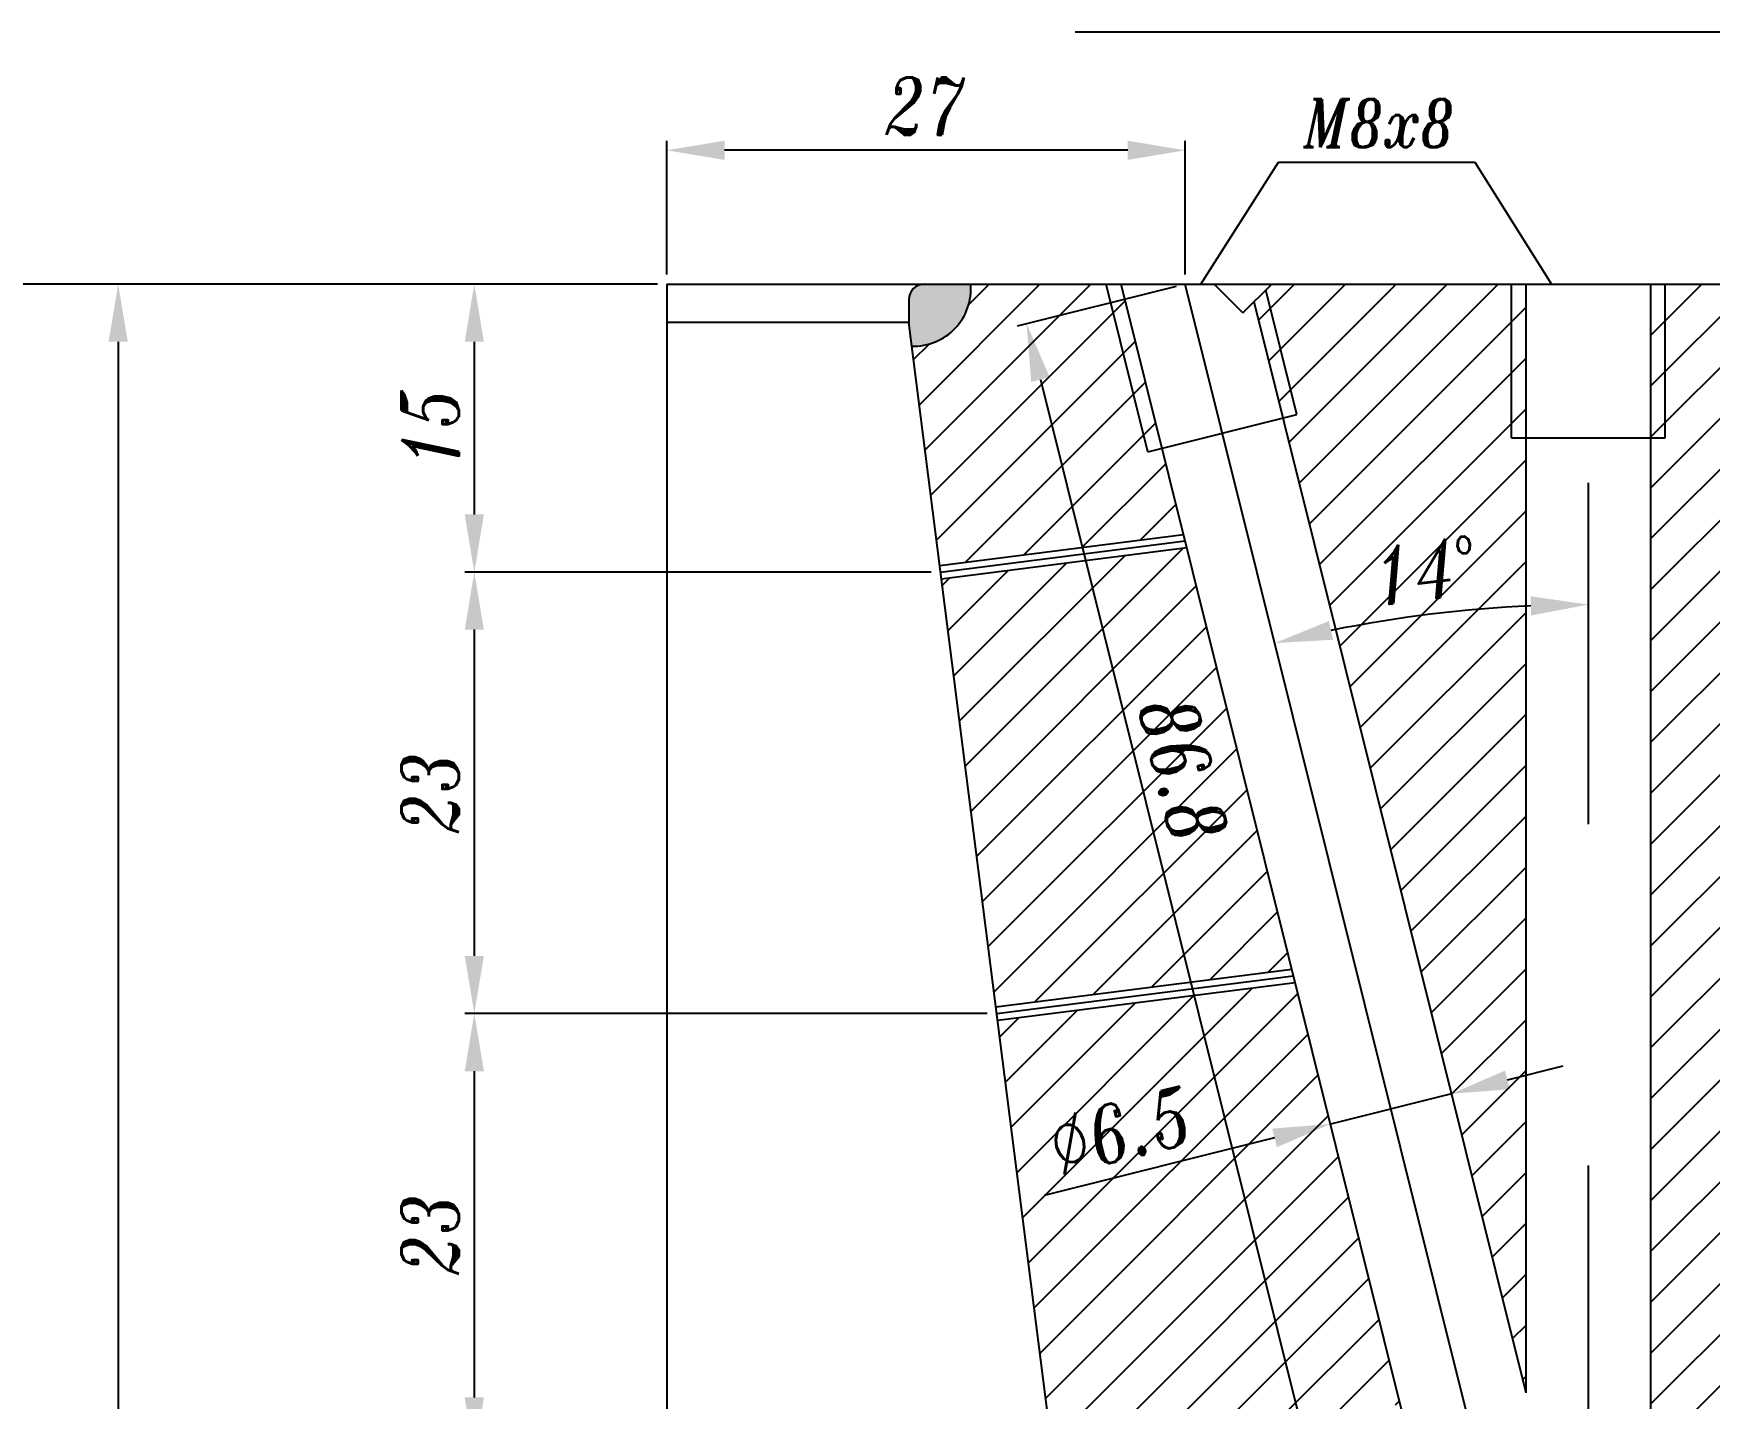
# Model space of a CAD drawing. Extents: x 5 to 829, y 5 to 582.
# Drawn here: x 85.8 to 173.1, y 444.6 to 515.7 of the extents above; entities that cross this region are included whole.
import ezdxf

# ---------------------------------------------------------------- set-up
doc = ezdxf.new("R2010")
doc.units = 0
doc.header["$LTSCALE"] = 7
doc.header["$MEASUREMENT"] = 0
doc.linetypes.add('CENTERX2', pattern=[20.32, 12.7, -2.54, 2.54, -2.54])
doc.layers.get('DEFPOINTS').update_dxf_attribs({"linetype": 'CONTINUOUS', "lineweight": 15})
for name, color, linetype in [('CENTERLINE', 4, 'CENTERX2'), ('DIMENSIONS', 2, 'CONTINUOUS'), ('HATCH', 3, 'CONTINUOUS'), ('TEXT', 2, 'CONTINUOUS')]:
    doc.layers.add(name, color=color, linetype=linetype)
doc.layers.add('OUTLINE', color=7, linetype='CONTINUOUS', lineweight=25)
doc.styles.add('ITALICT', font='ITALICT.shx', dxfattribs={"width": 0.8, "height": 3})
doc.dimstyles.get("Standard").update_dxf_attribs({"dimtxt": 3, "dimasz": 3, "dimexe": 0.5, "dimexo": 0.5, "dimgap": 0.8, "dimtad": 1, "dimdsep": 46, "dimtxsty": 'ITALICT', "dimcen": 0.09, "dimazin": 2, "dimtfac": 1, "dimtmove": 0, "dimatfit": 3, "dimfxl": 1, "dimtolj": 1, "dimtzin": 0, "dimarcsym": 0})
pattern_1 = [(45, (39.085, 223.1485), (-1.325825, 1.325825), [])]

# ---------------------------------------------------------------- blocks, each defined once
blk = doc.blocks.new('*D13')
at = {"layer": 'DEFPOINTS', "color": 0}
for p in [(118.811, 502.617), (108.774, 487.617), (133.065, 487.617)]:
    blk.add_point(p, dxfattribs=at)
at = {"layer": 'DIMENSIONS', "color": 0, "lineweight": -2}
for p, q in [((118.311, 502.617), (108.274, 502.617)), ((108.774, 499.617), (108.774, 490.617)), ((132.565, 487.617), (108.274, 487.617))]:
    blk.add_line(p, q, dxfattribs=at)
at = {"layer": 'DIMENSIONS', "color": 0}
for points in [[(109.274, 499.617), (108.274, 499.617), (108.774, 502.617)], [(108.274, 490.617), (109.274, 490.617), (108.774, 487.617)]]:
    blk.add_solid(points, dxfattribs=at)
at = {"layer": 'DIMENSIONS', "color": 0, "insert": (106.474, 495.117), "char_height": 3, "attachment_point": 5, "rotation": 90, "style": 'ITALICT'}
blk.add_mtext('\\A1;15', dxfattribs=at)
blk = doc.blocks.new('*D14')
at = {"layer": 'DEFPOINTS', "color": 0}
for p in [(133.065, 487.617), (108.774, 464.617), (135.993, 464.617)]:
    blk.add_point(p, dxfattribs=at)
at = {"layer": 'DIMENSIONS', "color": 0, "lineweight": -2}
for p, q in [((132.565, 487.617), (108.274, 487.617)), ((108.774, 484.617), (108.774, 467.617)), ((135.493, 464.617), (108.274, 464.617))]:
    blk.add_line(p, q, dxfattribs=at)
at = {"layer": 'DIMENSIONS', "color": 0}
for points in [[(109.274, 484.617), (108.274, 484.617), (108.774, 487.617)], [(108.274, 467.617), (109.274, 467.617), (108.774, 464.617)]]:
    blk.add_solid(points, dxfattribs=at)
at = {"layer": 'DIMENSIONS', "color": 0, "insert": (106.474, 476.117), "char_height": 3, "attachment_point": 5, "rotation": 90, "style": 'ITALICT'}
blk.add_mtext('\\A1;23', dxfattribs=at)
blk = doc.blocks.new('*D15')
at = {"layer": 'DEFPOINTS', "color": 0}
for p in [(135.993, 464.617), (108.774, 441.617), (138.92, 441.617)]:
    blk.add_point(p, dxfattribs=at)
at = {"layer": 'DIMENSIONS', "color": 0, "lineweight": -2}
for p, q in [((135.493, 464.617), (108.274, 464.617)), ((108.774, 461.617), (108.774, 444.617)), ((138.42, 441.617), (108.274, 441.617))]:
    blk.add_line(p, q, dxfattribs=at)
at = {"layer": 'DIMENSIONS', "color": 0}
for points in [[(109.274, 461.617), (108.274, 461.617), (108.774, 464.617)], [(108.274, 444.617), (109.274, 444.617), (108.774, 441.617)]]:
    blk.add_solid(points, dxfattribs=at)
at = {"layer": 'DIMENSIONS', "color": 0, "insert": (106.474, 453.117), "char_height": 3, "attachment_point": 5, "rotation": 90, "style": 'ITALICT'}
blk.add_mtext('\\A1;23', dxfattribs=at)
blk = doc.blocks.new('*D29')
at = {"layer": 'DEFPOINTS', "color": 0}
for p in [(113.774, 502.617), (90.223, 256.017), (118.811, 256.017)]:
    blk.add_point(p, dxfattribs=at)
at = {"layer": 'DIMENSIONS', "color": 0, "lineweight": -2}
for p, q in [((113.274, 502.617), (89.723, 502.617)), ((90.223, 499.617), (90.223, 259.017)), ((118.311, 256.017), (89.723, 256.017))]:
    blk.add_line(p, q, dxfattribs=at)
at = {"layer": 'DIMENSIONS', "color": 0}
for points in [[(90.723, 499.617), (89.723, 499.617), (90.223, 502.617)], [(89.723, 259.017), (90.723, 259.017), (90.223, 256.017)]]:
    blk.add_solid(points, dxfattribs=at)
at = {"layer": 'DIMENSIONS', "color": 0, "insert": (87.923, 379.317), "char_height": 3, "attachment_point": 5, "rotation": 90, "style": 'ITALICT'}
blk.add_mtext('\\A1;246.6{}{\\H0.71x;\\C3;%%p0.05}', dxfattribs=at)
blk = doc.blocks.new('*D43')
at = {"layer": 'DEFPOINTS', "color": 0}
for p in [(90.223, 502.617), (80.616, 225.567), (118.811, 225.567)]:
    blk.add_point(p, dxfattribs=at)
at = {"layer": 'DIMENSIONS', "color": 0, "lineweight": -2}
for p, q in [((89.723, 502.617), (80.116, 502.617)), ((80.616, 499.617), (80.616, 228.567)), ((118.311, 225.567), (80.116, 225.567))]:
    blk.add_line(p, q, dxfattribs=at)
at = {"layer": 'DIMENSIONS', "color": 0}
for points in [[(81.116, 499.617), (80.116, 499.617), (80.616, 502.617)], [(80.116, 228.567), (81.116, 228.567), (80.616, 225.567)]]:
    blk.add_solid(points, dxfattribs=at)
at = {"layer": 'DIMENSIONS', "color": 0, "insert": (77.331, 364.092), "char_height": 3, "attachment_point": 5, "rotation": 90, "style": 'ITALICT'}
blk.add_mtext('\\A1;277.05{}{\\H0.71x;\\C3;\\S+0.08^ -0.07;}', dxfattribs=at)
blk = doc.blocks.new('*D46')
at = {"layer": 'DEFPOINTS', "color": 0}
for p in [(118.811, 515.738), (118.811, 502.617), (183.761, 502.617)]:
    blk.add_point(p, dxfattribs=at)
at = {"layer": 'DIMENSIONS', "color": 0, "lineweight": -2}
for p, q in [((183.761, 503.117), (183.761, 516.238)), ((180.761, 515.738), (140.072, 515.738))]:
    blk.add_line(p, q, dxfattribs=at)
at = {"layer": 'DIMENSIONS', "color": 0}
blk.add_solid([(180.761, 515.238), (180.761, 516.238), (183.761, 515.738)], dxfattribs=at)
at = {"layer": 'DIMENSIONS', "color": 0, "insert": (151.286, 518.038), "char_height": 3, "attachment_point": 5, "style": 'ITALICT'}
blk.add_mtext('\\A1;%%c129.9{}{\\H0.71x;\\C3;%%p0.05}', dxfattribs=at)
blk = doc.blocks.new('*D47')
at = {"layer": 'DEFPOINTS', "color": 0}
for p in [(118.811, 524.576), (118.811, 502.617), (202.811, 499.617)]:
    blk.add_point(p, dxfattribs=at)
at = {"layer": 'TEXT', "color": 0, "lineweight": -2}
for p, q in [((202.811, 500.117), (202.811, 525.076)), ((199.811, 524.576), (155.618, 524.576))]:
    blk.add_line(p, q, dxfattribs=at)
at = {"layer": 'TEXT', "color": 0}
blk.add_solid([(199.811, 524.076), (199.811, 525.076), (202.811, 524.576)], dxfattribs=at)
at = {"layer": 'TEXT', "color": 0, "insert": (160.811, 526.876), "char_height": 3, "attachment_point": 5, "style": 'ITALICT'}
blk.add_mtext('\\A1;%%c168', dxfattribs=at)
blk = doc.blocks.new('*D48')
at = {"layer": 'DEFPOINTS', "color": 0}
for p in [(118.811, 509.589), (118.811, 502.617), (145.811, 502.617)]:
    blk.add_point(p, dxfattribs=at)
at = {"layer": 'DIMENSIONS', "color": 0, "lineweight": -2}
for p, q in [((118.811, 503.117), (118.811, 510.089)), ((145.811, 503.117), (145.811, 510.089)), ((142.811, 509.589), (121.811, 509.589))]:
    blk.add_line(p, q, dxfattribs=at)
at = {"layer": 'DIMENSIONS', "color": 0}
for points in [[(121.811, 510.089), (121.811, 509.089), (118.811, 509.589)], [(142.811, 509.089), (142.811, 510.089), (145.811, 509.589)]]:
    blk.add_solid(points, dxfattribs=at)
at = {"layer": 'DIMENSIONS', "color": 0, "insert": (132.311, 511.889), "char_height": 3, "attachment_point": 5, "style": 'ITALICT'}
blk.add_mtext('\\A1;27', dxfattribs=at)
blk = doc.blocks.new('*D58')
at = {"layer": 'DEFPOINTS', "color": 0}
for p in [(145.811, 502.617), (166.811, 418.39), (158.542, 416.329)]:
    blk.add_point(p, dxfattribs=at)
at = {"layer": 'DIMENSIONS', "color": 0, "lineweight": -2}
for p, q in [((145.326, 502.496), (137.057, 500.434)), ((138.268, 497.644), (157.817, 419.24)), ((166.326, 418.269), (158.057, 416.208))]:
    blk.add_line(p, q, dxfattribs=at)
at = {"layer": 'DIMENSIONS', "color": 0}
for points in [[(138.753, 497.765), (137.783, 497.523), (137.542, 500.555)], [(157.331, 419.119), (158.302, 419.361), (158.542, 416.329)]]:
    blk.add_solid(points, dxfattribs=at)
at = {"layer": 'DIMENSIONS', "color": 0, "insert": (145.707, 477.314), "char_height": 3, "attachment_point": 5, "rotation": 284, "style": 'ITALICT'}
blk.add_mtext('\\A1;86.8', dxfattribs=at)
blk = doc.blocks.new('*D59')
at = {"layer": 'DEFPOINTS', "color": 0}
for p in [(159.677, 460.437), (153.37, 458.864), (153.37, 458.864)]:
    blk.add_point(p, dxfattribs=at)
at = {"layer": 'DIMENSIONS', "color": 0, "lineweight": -2}
for p, q in [((162.588, 461.163), (165.499, 461.888)), ((159.677, 460.437), (153.37, 458.864)), ((159.798, 459.952), (159.798, 459.952)), ((153.491, 458.379), (153.491, 458.379)), ((150.459, 458.139), (138.459, 455.147))]:
    blk.add_line(p, q, dxfattribs=at)
at = {"layer": 'DIMENSIONS', "color": 0}
for points in [[(162.467, 461.648), (162.709, 460.678), (159.677, 460.437)], [(150.58, 457.654), (150.338, 458.624), (153.37, 458.864)]]:
    blk.add_solid(points, dxfattribs=at)
at = {"layer": 'DIMENSIONS', "color": 0, "insert": (142.447, 458.511), "char_height": 3, "attachment_point": 5, "rotation": 14, "style": 'ITALICT'}
blk.add_mtext('\\A1;%%c6.5', dxfattribs=at)
blk = doc.blocks.new('*D74')
at = {"layer": 'DEFPOINTS', "color": 0}
for p in [(145.811, 502.617), (166.811, 502.617), (161.317, 485.699), (166.811, 418.39), (166.811, 225.567)]:
    blk.add_point(p, dxfattribs=at)
at = {"layer": 'DIMENSIONS', "color": 0, "lineweight": -2}
blk.add_arc((166.811, 418.39), 67.532, 92.54547, 101.45453, dxfattribs=at)
at = {"layer": 'DIMENSIONS', "color": 0}
for points in [[(163.823, 485.356), (163.801, 486.356), (166.811, 485.923)], [(153.289, 485.065), (153.51, 484.09), (150.473, 483.917)]]:
    blk.add_solid(points, dxfattribs=at)
at = {"layer": 'DIMENSIONS', "color": 0, "insert": (158.3, 487.702), "char_height": 3, "attachment_point": 5, "rotation": 7, "style": 'ITALICT'}
blk.add_mtext('\\A1;14%%d', dxfattribs=at)

msp = doc.modelspace()

# ---------------------------------------------------------------- hatches: boundary and pattern name
at = {"layer": 'DIMENSIONS'}
h = msp.add_hatch(color=256, dxfattribs=at)
h.dxf.hatch_style = 1
h.paths.add_polyline_path([(131.5679, 499.3835, 0.445004), (134.6361, 502.6168), (132.2109, 502.6168, 0.4142136), (131.4109, 501.8168), (131.4109, 500.6168)])
at = {"layer": 'HATCH'}
h = msp.add_hatch(dxfattribs=at)
h.set_pattern_fill('ANSI31', color=256, scale=15)
h.set_pattern_definition(pattern_1)
h.paths.add_polyline_path([(163.5609, 417.9913), (161.3346, 426.9205), (151.0146, 418.3432, -0.165987), (153.3109, 411.6168), (153.3109, 410.1168, -0.061275), (151.6712, 396.7872, 0.0447876), (150.8409, 391.4828, 0.1629163), (151.1154, 390.4391, -0.2515253), (151.2393, 389.0252), (150.9987, 388.4645, 0.103378), (150.8609, 387.7828), (151.5609, 282.0428, 0.1305807), (151.9081, 280.7699, -0.2590002), (151.936, 279.3139, 0.187122), (151.6811, 277.1594), (152.8799, 272.5011, -0.0630506), (153.5109, 267.5168), (153.5109, 266.0168, -0.049859), (152.8025, 258.93, -0.4995696), (154.684, 254.5168), (160.8328, 250.9668), (163.5609, 250.9668)])
h.paths.add_polyline_path([(157.179, 443.5878), (138.9642, 441.2696), (139.8109, 434.6168, 0.1617445), (144.1742, 425.5215), (150.2231, 419.2586, -0.0116051), (150.5692, 418.8832), (161.1466, 427.6744)])
h.paths.add_polyline_path([(151.5308, 466.2415), (136.0369, 464.2696), (138.8758, 441.964), (157.0085, 444.2718)])
h.paths.add_polyline_path([(145.8826, 488.8952), (133.1096, 487.2696), (135.9485, 464.964), (151.3603, 466.9255)])
h.paths.add_polyline_path([(141.6885, 502.6168), (134.6361, 502.6168, -0.445004), (131.5679, 499.3835), (133.0213, 487.964), (145.7121, 489.5792), (144.5928, 494.0682), (143.8651, 493.8867)])
h.paths.add_polyline_path([(163.5609, 494.6168), (162.8109, 494.6168), (162.8109, 502.6168), (150.3109, 502.6168), (150.0087, 502.3146), (151.6275, 495.8221), (150.8997, 495.6407), (163.5609, 444.8595)])
h.paths.add_polyline_path([(163.5609, 502.6168), (162.8109, 502.6168), (162.8109, 494.6168), (163.5609, 494.6168)], flags=17)
h.paths.add_polyline_path([(150.0087, 502.3146), (149.39, 501.6959), (150.8997, 495.6407), (151.6275, 495.8221)])
h.paths.add_polyline_path([(142.4614, 502.6168), (141.6885, 502.6168), (143.8651, 493.8867), (144.5928, 494.0682)], flags=17)
h.paths.add_polyline_path([(142.3888, 481.3235), (144.6594, 472.2166), (149.0257, 473.3052), (146.7551, 482.4122)], flags=24)
h.paths.add_polyline_path([(138.3808, 455.1787), (147.4877, 457.4493), (146.3991, 461.8156), (137.2922, 459.545)], flags=24)
h.paths.add_polyline_path([(155.278, 485.0642), (161.8714, 485.8738), (161.3229, 490.3402), (154.7296, 489.5307)], flags=24)
h.paths.add_polyline_path([(162.118, 316.3862), (171.5038, 316.3862), (171.5038, 320.8862), (162.118, 320.8862)], flags=9)
h = msp.add_hatch(dxfattribs=at)
h.set_pattern_fill('ANSI31', color=256, scale=15)
h.set_pattern_definition(pattern_1)
h.paths.add_polyline_path([(183.8109, 429.2988), (183.7609, 502.6168), (170.8109, 502.6168), (170.8109, 494.6168), (170.0609, 494.6168), (170.0609, 233.5668), (170.8109, 233.5668), (170.8109, 225.5668), (183.8109, 225.5668), (183.8109, 343.9168), (174.9609, 343.9168), (174.9609, 344.6668), (173.9609, 344.6668), (172.0845, 347.9168), (173.9609, 351.1668), (174.9609, 351.1668), (174.9609, 351.9168), (183.8109, 351.9168)])
h.paths.add_polyline_path([(188.9609, 343.9168), (183.8109, 343.9168), (183.8109, 225.5668), (185.9609, 225.5668, 0.4142136), (188.9609, 228.5668)])
h.paths.add_polyline_path([(194.8109, 407.8668), (183.8109, 418.8668), (183.8109, 351.9168), (188.9609, 351.9168), (188.9609, 357.5168), (194.8109, 357.5168)])
h.paths.add_polyline_path([(162.8109, 233.5668), (163.5609, 233.5668), (163.5609, 238.1113), (156.3479, 235.486, 0.3152988), (155.3609, 234.0765), (155.3609, 227.767, 0.3152988), (156.0189, 226.8273), (159.4821, 225.5668), (162.8109, 225.5668)])
h.paths.add_polyline_path([(163.5609, 233.5668), (162.8109, 233.5668), (162.8109, 225.5668), (163.5609, 225.5668)])
h.paths.add_polyline_path([(170.8109, 233.5668), (170.0609, 233.5668), (170.0609, 225.5668), (170.8109, 225.5668)], flags=17)
h.paths.add_polyline_path([(188.9609, 344.6668), (183.8109, 344.6668), (183.8109, 343.9168), (188.9609, 343.9168)])
h.paths.add_polyline_path([(183.8109, 344.6668), (174.9609, 344.6668), (174.9609, 343.9168), (183.8109, 343.9168)], flags=17)
h.paths.add_polyline_path([(183.8109, 351.9168), (174.9609, 351.9168), (174.9609, 351.1668), (183.8109, 351.1668)], flags=17)
h.paths.add_polyline_path([(188.9609, 351.9168), (183.8109, 351.9168), (183.8109, 351.1668), (188.9609, 351.1668)])
h.paths.add_polyline_path([(170.8109, 502.6168), (170.0609, 502.6168), (170.0609, 494.6168), (170.8109, 494.6168)], flags=17)
h.paths.add_polyline_path([(171.902, 392.1928), (182.3162, 392.1928), (182.3162, 396.6928), (171.902, 396.6928)], flags=24)
h.paths.add_polyline_path([(179.3823, 335.7263), (184.5395, 335.7263), (184.5395, 340.2263), (179.3823, 340.2263)], flags=9)
h.paths.add_polyline_path([(178.8252, 326.7263), (184.0966, 326.7263), (184.0966, 331.2263), (178.8252, 331.2263)], flags=9)
h.paths.add_polyline_path([(162.118, 316.3862), (171.5038, 316.3862), (171.5038, 320.8862), (162.118, 320.8862)], flags=9)
h.paths.add_polyline_path([(174.5754, 237.307), (175.848, 230.0898), (180.2796, 230.8712), (179.007, 238.0884)], flags=24)

# ---------------------------------------------------------------- linework, layer by layer
at = {"layer": 'CENTERLINE'}
for p, q in [((166.8109, 418.3904), (145.8109, 502.6168)), ((166.8109, 225.5668), (166.8109, 502.6168)), ((133.0655, 487.6168), (145.7973, 489.2372)), ((135.9927, 464.6168), (151.4455, 466.5835))]:
    msp.add_line(p, q, dxfattribs=at)
at = {"layer": 'DIMENSIONS'}
for p, q in [((146.6279, 502.6168), (150.6572, 508.9731)), ((150.6572, 508.9731), (160.8948, 508.9731)), ((160.8948, 508.9731), (164.8847, 502.6168)), ((143.8651, 493.8867), (141.6885, 502.6168)), ((151.6275, 495.8221), (150.0087, 502.3146)), ((162.8109, 494.6168), (162.8109, 502.6168)), ((170.8109, 494.6168), (170.8109, 502.6168))]:
    msp.add_line(p, q, dxfattribs=at)
msp.add_arc((131.6452, 502.3825), 3, 268.522619, 4.479641, dxfattribs=at)
at = {"layer": 'OUTLINE'}
for p, q in [((118.8109, 502.6168), (118.8109, 225.5668)), ((118.8109, 502.6168), (199.8109, 502.6168)), ((163.5609, 417.9913), (142.4614, 502.6168)), ((148.8109, 501.1168), (147.3109, 502.6168)), ((148.8109, 501.1168), (150.3109, 502.6168)), ((163.5609, 444.8595), (163.5609, 502.6168)), ((170.0609, 225.5668), (170.0609, 502.6168)), ((131.4109, 501.8168), (131.4109, 500.6168)), ((163.5609, 444.8595), (149.39, 501.6959)), ((131.4109, 500.6168), (118.8109, 500.6168)), ((139.8109, 434.6168), (131.4109, 500.6168)), ((143.8651, 493.8867), (151.6275, 495.8221)), ((162.8109, 494.6168), (170.8109, 494.6168)), ((133.0213, 487.964), (145.7121, 489.5792)), ((133.1096, 487.2696), (145.8826, 488.8952)), ((135.9485, 464.964), (151.3603, 466.9255)), ((136.0369, 464.2696), (151.5308, 466.2415))]:
    msp.add_line(p, q, dxfattribs=at)
msp.add_arc((132.2109, 501.8168), 0.8, 90, 180, dxfattribs=at)

# ---------------------------------------------------------------- texts
at = {"layer": 'DIMENSIONS', "style": 'ITALICT', "width": 0.8}
msp.add_text('M8x8', height=2.5, dxfattribs=at).set_placement((151.9729, 509.7573))

# ---------------------------------------------------------------- dimensions: what is measured, and where the dimension line sits
at = {"layer": 'DIMENSIONS'}
dim = msp.add_linear_dim(base=(118.8109, 515.7382), p1=(183.7609, 502.6168), p2=(118.8109, 502.6168), text='%%c<>{}{\\H0.71x;\\C3;%%p0.05}', dimstyle='Standard', override={"dimlfac": 2, "dimse2": 1, "dimsd2": 1, "dimtp": 0.05, "dimtm": 0.05}, dxfattribs=at)
dim.commit()
dim.dimension.update_dxf_attribs({"geometry": '*D46', "text_midpoint": (151.2859, 518.0382)})
dim = msp.add_linear_dim(base=(118.8109, 509.5893), p1=(145.8109, 502.6168), p2=(118.8109, 502.6168), dimstyle='Standard', dxfattribs=at)
dim.commit()
dim.dimension.update_dxf_attribs({"geometry": '*D48', "text_midpoint": (132.3109, 511.8893)})
for base, p1, p2, text, override, picture, middle in [((80.6155, 225.5668), (90.2234, 502.6168), (118.8109, 225.5668), '<>{}{\\H0.71x;\\C3;\\S+0.08^ -0.07;}', {"dimtp": 0.08, "dimtm": 0.07}, '*D43', (77.3305, 364.0918)), ((90.2234, 256.0168), (113.7741, 502.6168), (118.8109, 256.0168), '<>{}{\\H0.71x;\\C3;%%p0.05}', {"dimtp": 0.05, "dimtm": 0.05}, '*D29', (87.9234, 379.3168))]:
    dim = msp.add_linear_dim(base=base, p1=p1, p2=p2, angle=90, text=text, dimstyle='Standard', override=override, dxfattribs=at)
    dim.commit()
    dim.dimension.update_dxf_attribs({"geometry": picture, "text_midpoint": middle})
dim = msp.add_linear_dim(base=(108.7741, 487.6168), p1=(118.8109, 502.6168), p2=(133.0655, 487.6168), angle=90, dimstyle='Standard', dxfattribs=at)
dim.commit()
dim.dimension.update_dxf_attribs({"geometry": '*D13', "text_midpoint": (106.4741, 495.1168)})
dim = msp.add_linear_dim(base=(158.5423, 416.3288), p1=(145.8109, 502.6168), p2=(166.8109, 418.3904), angle=284, dimstyle='Standard', override={"dimdec": 1}, dxfattribs=at)
dim.commit()
dim.dimension.update_dxf_attribs({"geometry": '*D58', "text_midpoint": (143.4756, 476.758), "dimtype": 161})
dim = msp.add_angular_dim_2l(base=(161.3166, 485.6989), line1=((166.8109, 418.3904), (145.8109, 502.6168)), line2=((166.8109, 225.5668), (166.8109, 502.6168)), dimstyle='Standard', dxfattribs=at)
dim.commit()
dim.dimension.update_dxf_attribs({"geometry": '*D74', "text_midpoint": (158.3005, 487.7022)})
for base, p1, p2, picture, middle in [((108.7741, 464.6168), (133.0655, 487.6168), (135.9927, 464.6168), '*D14', (106.4741, 476.1168)), ((108.7741, 441.6168), (135.9927, 464.6168), (138.92, 441.6168), '*D15', (106.4741, 453.1168))]:
    dim = msp.add_linear_dim(base=base, p1=p1, p2=p2, angle=90, dimstyle='Standard', override={"dimtmove": 1}, dxfattribs=at)
    dim.commit()
    dim.dimension.update_dxf_attribs({"geometry": picture, "text_midpoint": middle})
dim = msp.add_aligned_dim(p1=(159.677, 460.4369), p2=(153.3701, 458.8644), distance=0, text='%%c<>', dimstyle='Standard', dxfattribs=at)
dim.commit()
dim.dimension.update_dxf_attribs({"geometry": '*D59', "text_midpoint": (142.4471, 458.5114)})
at = {"layer": 'TEXT'}
dim = msp.add_linear_dim(base=(118.8109, 524.5765), p1=(202.8109, 499.6168), p2=(118.8109, 502.6168), text='%%c<>', dimstyle='Standard', override={"dimlfac": 2, "dimse2": 1, "dimsd2": 1}, dxfattribs=at)
dim.commit()
dim.dimension.update_dxf_attribs({"geometry": '*D47', "text_midpoint": (160.8109, 526.8765)})

doc.saveas('drawing.dxf')
